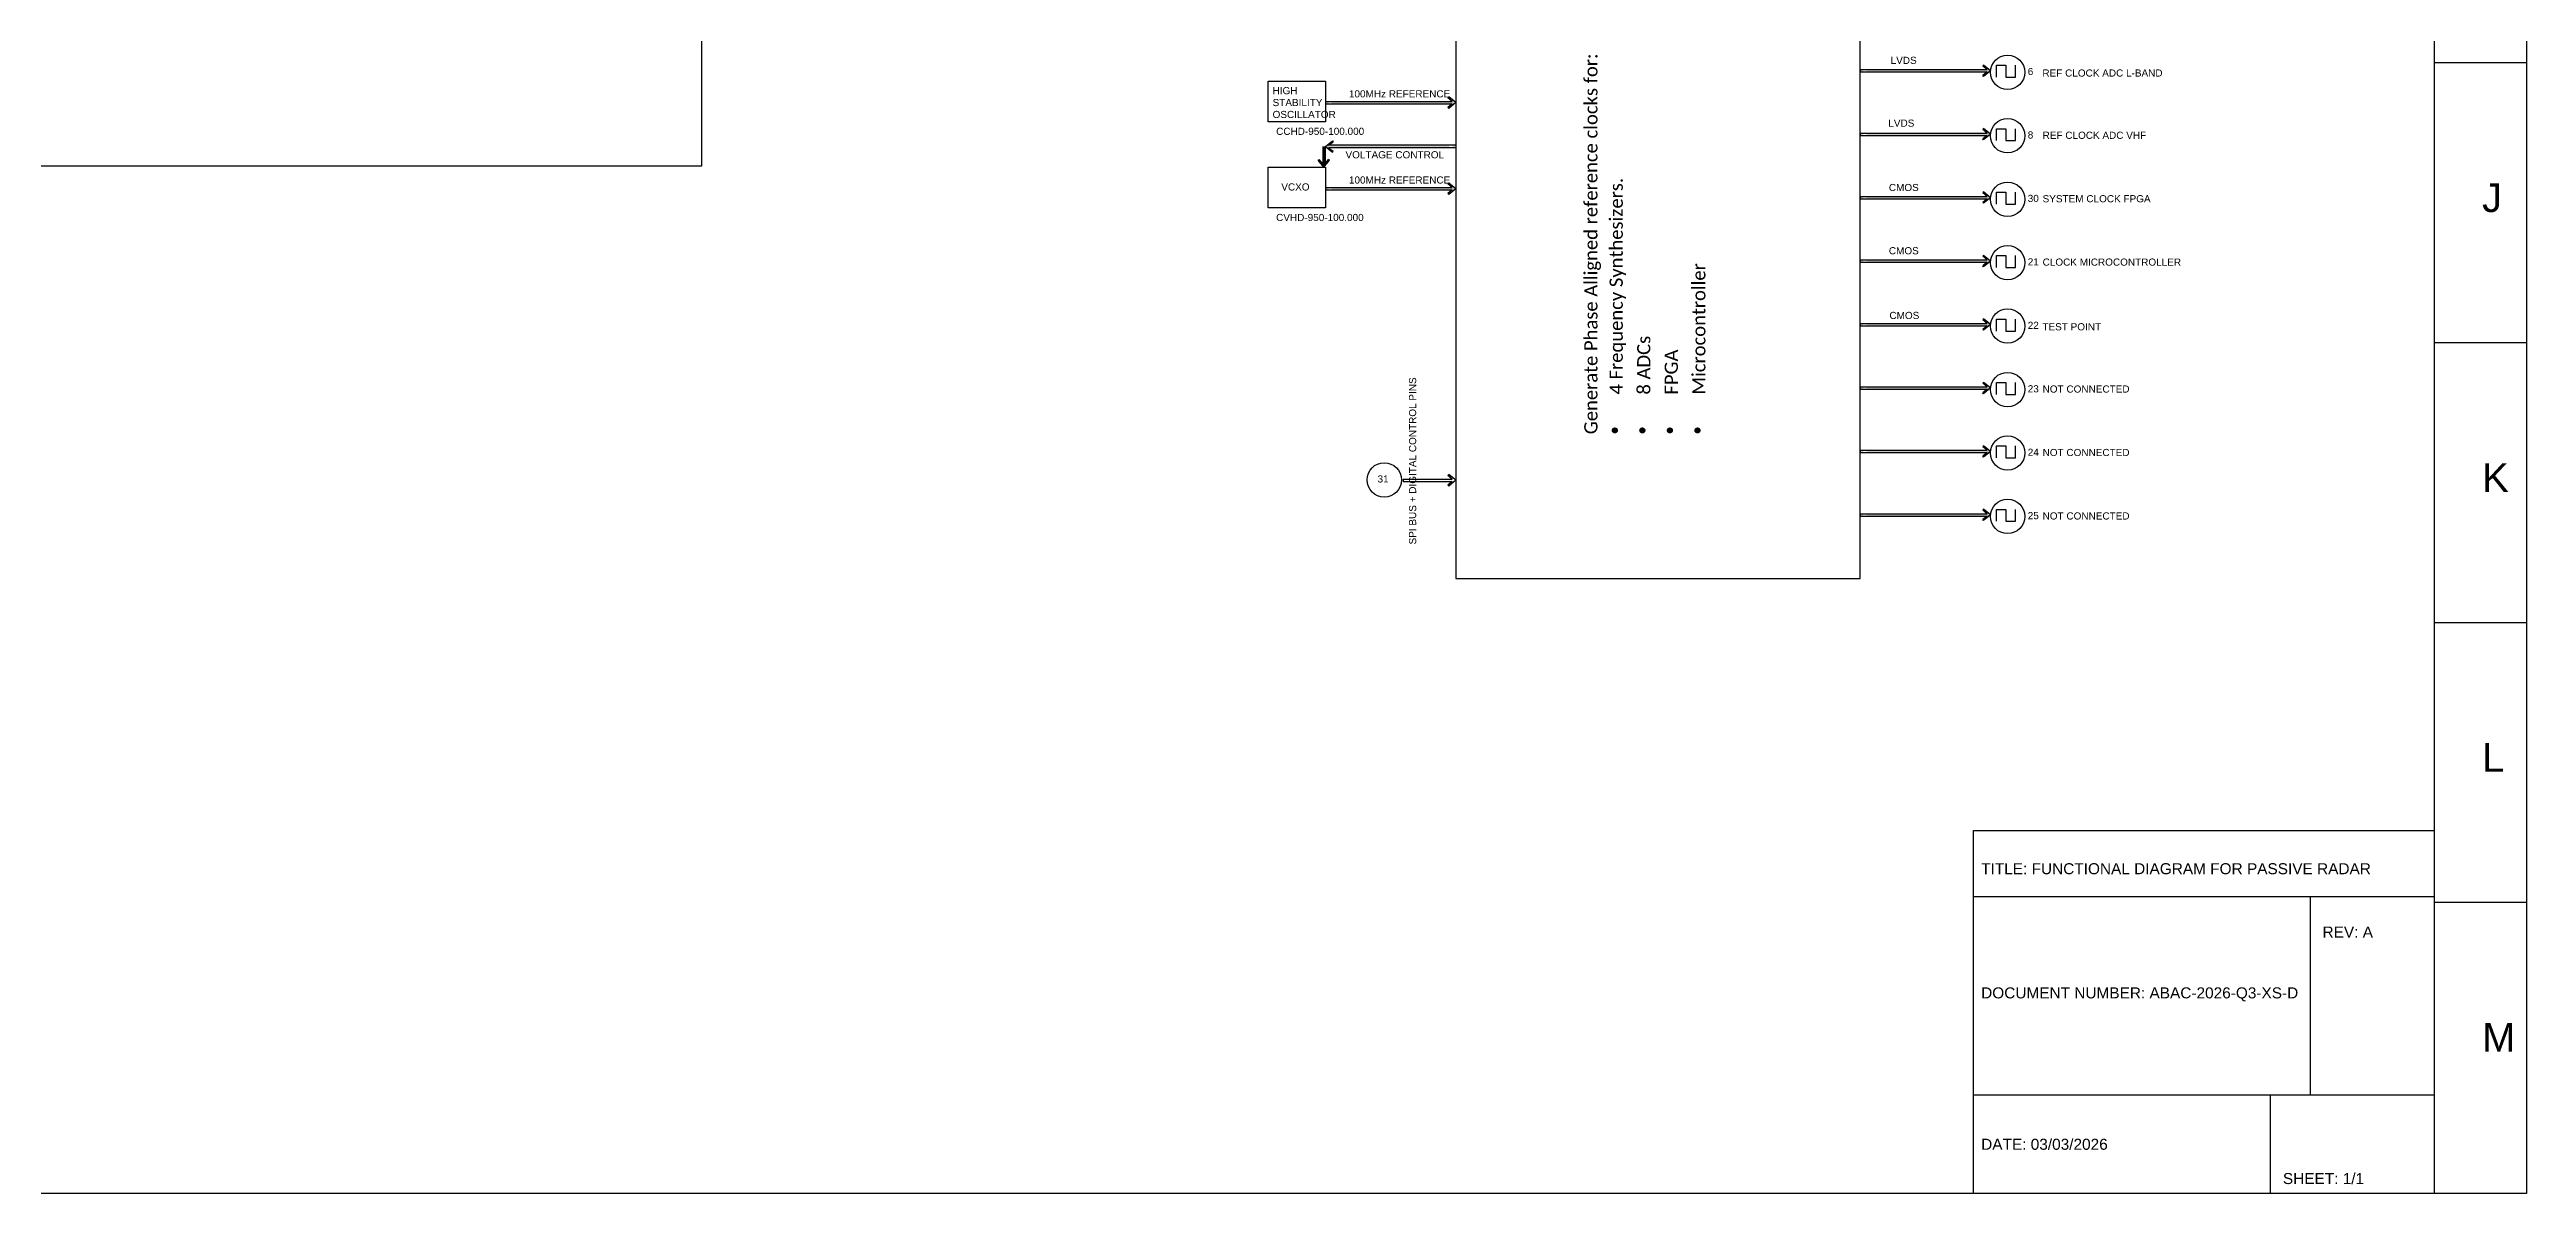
# Model space of a CAD drawing. Header units: millimetres. Extents: x 1966 to 5966, y 1587 to 4387.
# Drawn here: x 3717 to 5966, y 1587 to 2625 of the extents above; entities that cross this region are included whole.
import ezdxf

# ---------------------------------------------------------------- set-up
doc = ezdxf.new("R2010")
doc.units = ezdxf.units.MM
doc.layers.add('Part Number', color=10, linetype='Continuous')
doc.layers.add('Protocol', color=210, linetype='Continuous')
doc.styles.get("Standard").update_dxf_attribs({"font": 'arial.ttf'})

msp = doc.modelspace()

# ---------------------------------------------------------------- hatches: boundary and pattern name
h = msp.add_hatch(color=256)
h.dxf.hatch_style = 1
h.paths.add_polyline_path([(5476.1, 2605.1), (5472.1, 2601.9), (5472.8, 2601), (5479.2, 2606.2), (5472.8, 2611.4), (5472.1, 2610.5), (5476.1, 2607.3), (5374.7, 2607.3), (5372.6, 2605.1)])
edge = h.paths.add_edge_path()
edge.add_ellipse((5360.8, 2606.2), major_axis=(3.86, 7.85), ratio=0.636095, start_angle=279.8196, end_angle=294.9189, ccw=False)
edge.add_line((5366.3, 2605.1), (5372.6, 2605.1))
edge.add_line((5372.6, 2605.1), (5374.7, 2607.3))
edge.add_line((5374.7, 2607.3), (5366.9, 2607.3))
edge = h.paths.add_edge_path()
edge.add_line((5360.8, 2607.3), (5360.8, 2605.1))
edge.add_line((5360.8, 2605.1), (5363.3, 2605.1))
edge.add_ellipse((5360.8, 2606.2), major_axis=(1.93, 3.92), ratio=0.636095, start_angle=272.1348, end_angle=302.6038)
edge.add_line((5363.9, 2607.3), (5360.8, 2607.3))
h = msp.add_hatch(color=256)
h.dxf.hatch_style = 1
h.paths.add_polyline_path([(4990.5, 2576.2), (4986.5, 2573), (4987.2, 2572.1), (4993.6, 2577.3), (4987.2, 2582.5), (4986.5, 2581.6), (4990.5, 2578.4), (4889.1, 2578.4), (4887, 2576.2)])
edge = h.paths.add_edge_path()
edge.add_ellipse((4875.2, 2577.3), major_axis=(3.86, 7.85), ratio=0.636095, start_angle=279.8196, end_angle=294.9189, ccw=False)
edge.add_line((4880.7, 2576.2), (4887, 2576.2))
edge.add_line((4887, 2576.2), (4889.1, 2578.4))
edge.add_line((4889.1, 2578.4), (4881.3, 2578.4))
edge = h.paths.add_edge_path()
edge.add_line((4875.2, 2578.4), (4875.2, 2576.2))
edge.add_line((4875.2, 2576.2), (4877.7, 2576.2))
edge.add_ellipse((4875.2, 2577.3), major_axis=(1.93, 3.92), ratio=0.636095, start_angle=272.1348, end_angle=302.6038)
edge.add_line((4878.3, 2578.4), (4875.2, 2578.4))
h = msp.add_hatch(color=256)
h.dxf.hatch_style = 1
h.paths.add_polyline_path([(4878.2, 2536.4), (4882.3, 2533.2), (4881.6, 2532.3), (4875.2, 2537.5), (4881.6, 2542.7), (4882.3, 2541.8), (4878.2, 2538.6), (4979.6, 2538.6), (4981.8, 2536.4)])
edge = h.paths.add_edge_path()
edge.add_ellipse((4993.6, 2537.5), major_axis=(-3.86, 7.85), ratio=0.636095, start_angle=65.0811, end_angle=80.1804)
edge.add_line((4988, 2536.4), (4981.8, 2536.4))
edge.add_line((4981.8, 2536.4), (4979.6, 2538.6))
edge.add_line((4979.6, 2538.6), (4987.4, 2538.6))
edge = h.paths.add_edge_path()
edge.add_line((4993.6, 2538.6), (4993.6, 2536.4))
edge.add_line((4993.6, 2536.4), (4991, 2536.4))
edge.add_ellipse((4993.6, 2537.5), major_axis=(-1.93, 3.92), ratio=0.636095, start_angle=57.3962, end_angle=87.8652, ccw=False)
edge.add_line((4990.4, 2538.6), (4993.6, 2538.6))
h = msp.add_hatch(color=256)
h.dxf.hatch_style = 1
h.paths.add_polyline_path([(5476.1, 2547.5), (5472.1, 2544.3), (5472.8, 2543.5), (5479.2, 2548.6), (5472.8, 2553.8), (5472.1, 2553), (5476.1, 2549.7), (5374.7, 2549.7), (5372.6, 2547.5)])
edge = h.paths.add_edge_path()
edge.add_ellipse((5360.8, 2548.6), major_axis=(3.86, 7.85), ratio=0.636095, start_angle=279.8196, end_angle=294.9189, ccw=False)
edge.add_line((5366.3, 2547.5), (5372.6, 2547.5))
edge.add_line((5372.6, 2547.5), (5374.7, 2549.7))
edge.add_line((5374.7, 2549.7), (5366.9, 2549.7))
edge = h.paths.add_edge_path()
edge.add_line((5360.8, 2549.7), (5360.8, 2547.5))
edge.add_line((5360.8, 2547.5), (5363.3, 2547.5))
edge.add_ellipse((5360.8, 2548.6), major_axis=(1.93, 3.92), ratio=0.636095, start_angle=272.1348, end_angle=302.6038)
edge.add_line((5363.9, 2549.7), (5360.8, 2549.7))
h = msp.add_hatch(color=256)
h.dxf.hatch_style = 1
h.paths.add_polyline_path([(4990.5, 2498.1), (4986.5, 2494.8), (4987.2, 2494), (4993.6, 2499.1), (4987.2, 2504.3), (4986.5, 2503.5), (4990.5, 2500.2), (4889.1, 2500.2), (4887, 2498.1)])
edge = h.paths.add_edge_path()
edge.add_ellipse((4875.2, 2499.1), major_axis=(3.86, 7.85), ratio=0.636095, start_angle=279.8196, end_angle=294.9189, ccw=False)
edge.add_line((4880.7, 2498.1), (4887, 2498.1))
edge.add_line((4887, 2498.1), (4889.1, 2500.2))
edge.add_line((4889.1, 2500.2), (4881.3, 2500.2))
edge = h.paths.add_edge_path()
edge.add_line((4875.2, 2500.2), (4875.2, 2498.1))
edge.add_line((4875.2, 2498.1), (4877.7, 2498.1))
edge.add_ellipse((4875.2, 2499.1), major_axis=(1.93, 3.92), ratio=0.636095, start_angle=272.1348, end_angle=302.6038)
edge.add_line((4878.3, 2500.2), (4875.2, 2500.2))
h = msp.add_hatch(color=256)
h.dxf.hatch_style = 1
h.paths.add_polyline_path([(5476.1, 2490), (5472.1, 2486.7), (5472.8, 2485.9), (5479.2, 2491), (5472.8, 2496.2), (5472.1, 2495.4), (5476.1, 2492.1), (5374.7, 2492.1), (5372.6, 2490)])
edge = h.paths.add_edge_path()
edge.add_ellipse((5360.8, 2491), major_axis=(3.86, 7.85), ratio=0.636095, start_angle=279.8196, end_angle=294.9189, ccw=False)
edge.add_line((5366.3, 2490), (5372.6, 2490))
edge.add_line((5372.6, 2490), (5374.7, 2492.1))
edge.add_line((5374.7, 2492.1), (5366.9, 2492.1))
edge = h.paths.add_edge_path()
edge.add_line((5360.8, 2492.1), (5360.8, 2490))
edge.add_line((5360.8, 2490), (5363.3, 2490))
edge.add_ellipse((5360.8, 2491), major_axis=(1.93, 3.92), ratio=0.636095, start_angle=272.1348, end_angle=302.6038)
edge.add_line((5363.9, 2492.1), (5360.8, 2492.1))
h = msp.add_hatch(color=256)
h.dxf.hatch_style = 1
h.paths.add_polyline_path([(5476.1, 2432.4), (5472.1, 2429.1), (5472.8, 2428.3), (5479.2, 2433.5), (5472.8, 2438.6), (5472.1, 2437.8), (5476.1, 2434.5), (5374.7, 2434.5), (5372.6, 2432.4)])
edge = h.paths.add_edge_path()
edge.add_ellipse((5360.8, 2433.5), major_axis=(3.86, 7.85), ratio=0.636095, start_angle=279.8196, end_angle=294.9189, ccw=False)
edge.add_line((5366.3, 2432.4), (5372.6, 2432.4))
edge.add_line((5372.6, 2432.4), (5374.7, 2434.5))
edge.add_line((5374.7, 2434.5), (5366.9, 2434.5))
edge = h.paths.add_edge_path()
edge.add_line((5360.8, 2434.5), (5360.8, 2432.4))
edge.add_line((5360.8, 2432.4), (5363.3, 2432.4))
edge.add_ellipse((5360.8, 2433.5), major_axis=(1.93, 3.92), ratio=0.636095, start_angle=272.1348, end_angle=302.6038)
edge.add_line((5363.9, 2434.5), (5360.8, 2434.5))
h = msp.add_hatch(color=256)
h.dxf.hatch_style = 1
h.paths.add_polyline_path([(5476.1, 2374.8), (5472.1, 2371.5), (5472.8, 2370.7), (5479.2, 2375.9), (5472.8, 2381), (5472.1, 2380.2), (5476.1, 2376.9), (5374.7, 2376.9), (5372.6, 2374.8)])
edge = h.paths.add_edge_path()
edge.add_ellipse((5360.8, 2375.9), major_axis=(3.86, 7.85), ratio=0.636095, start_angle=279.8196, end_angle=294.9189, ccw=False)
edge.add_line((5366.3, 2374.8), (5372.6, 2374.8))
edge.add_line((5372.6, 2374.8), (5374.7, 2376.9))
edge.add_line((5374.7, 2376.9), (5366.9, 2376.9))
edge = h.paths.add_edge_path()
edge.add_line((5360.8, 2376.9), (5360.8, 2374.8))
edge.add_line((5360.8, 2374.8), (5363.3, 2374.8))
edge.add_ellipse((5360.8, 2375.9), major_axis=(1.93, 3.92), ratio=0.636095, start_angle=272.1348, end_angle=302.6038)
edge.add_line((5363.9, 2376.9), (5360.8, 2376.9))
h = msp.add_hatch(color=256)
h.dxf.hatch_style = 1
h.paths.add_polyline_path([(5476.1, 2317.2), (5472.1, 2314), (5472.8, 2313.1), (5479.2, 2318.3), (5472.8, 2323.4), (5472.1, 2322.6), (5476.1, 2319.4), (5374.7, 2319.4), (5372.6, 2317.2)])
edge = h.paths.add_edge_path()
edge.add_ellipse((5360.8, 2318.3), major_axis=(3.86, 7.85), ratio=0.636095, start_angle=279.8196, end_angle=294.9189, ccw=False)
edge.add_line((5366.3, 2317.2), (5372.6, 2317.2))
edge.add_line((5372.6, 2317.2), (5374.7, 2319.4))
edge.add_line((5374.7, 2319.4), (5366.9, 2319.4))
edge = h.paths.add_edge_path()
edge.add_line((5360.8, 2319.4), (5360.8, 2317.2))
edge.add_line((5360.8, 2317.2), (5363.3, 2317.2))
edge.add_ellipse((5360.8, 2318.3), major_axis=(1.93, 3.92), ratio=0.636095, start_angle=272.1348, end_angle=302.6038)
edge.add_line((5363.9, 2319.4), (5360.8, 2319.4))
h = msp.add_hatch(color=256)
h.dxf.hatch_style = 1
h.paths.add_polyline_path([(5476.1, 2259.6), (5472.1, 2256.4), (5472.8, 2255.5), (5479.2, 2260.7), (5472.8, 2265.9), (5472.1, 2265), (5476.1, 2261.8), (5374.7, 2261.8), (5372.6, 2259.6)])
edge = h.paths.add_edge_path()
edge.add_ellipse((5360.8, 2260.7), major_axis=(3.86, 7.85), ratio=0.636095, start_angle=279.8196, end_angle=294.9189, ccw=False)
edge.add_line((5366.3, 2259.6), (5372.6, 2259.6))
edge.add_line((5372.6, 2259.6), (5374.7, 2261.8))
edge.add_line((5374.7, 2261.8), (5366.9, 2261.8))
edge = h.paths.add_edge_path()
edge.add_line((5360.8, 2261.8), (5360.8, 2259.6))
edge.add_line((5360.8, 2259.6), (5363.3, 2259.6))
edge.add_ellipse((5360.8, 2260.7), major_axis=(1.93, 3.92), ratio=0.636095, start_angle=272.1348, end_angle=302.6038)
edge.add_line((5363.9, 2261.8), (5360.8, 2261.8))
h = msp.add_hatch(color=256)
h.dxf.hatch_style = 1
h.paths.add_polyline_path([(5476.1, 2202), (5472.1, 2198.8), (5472.8, 2197.9), (5479.2, 2203.1), (5472.8, 2208.3), (5472.1, 2207.4), (5476.1, 2204.2), (5374.7, 2204.2), (5372.6, 2202)])
edge = h.paths.add_edge_path()
edge.add_ellipse((5360.8, 2203.1), major_axis=(3.86, 7.85), ratio=0.636095, start_angle=279.8196, end_angle=294.9189, ccw=False)
edge.add_line((5366.3, 2202), (5372.6, 2202))
edge.add_line((5372.6, 2202), (5374.7, 2204.2))
edge.add_line((5374.7, 2204.2), (5366.9, 2204.2))
edge = h.paths.add_edge_path()
edge.add_line((5360.8, 2204.2), (5360.8, 2202))
edge.add_line((5360.8, 2202), (5363.3, 2202))
edge.add_ellipse((5360.8, 2203.1), major_axis=(1.93, 3.92), ratio=0.636095, start_angle=272.1348, end_angle=302.6038)
edge.add_line((5363.9, 2204.2), (5360.8, 2204.2))
at = {"layer": 'Protocol'}
h = msp.add_hatch(color=0, dxfattribs=at)
h.dxf.hatch_style = 1
h.paths.add_polyline_path([(4873.8, 2518.7), (4868.7, 2525.1), (4869.5, 2525.8), (4872.8, 2521.8), (4872.8, 2537.5), (4874.9, 2537.5), (4874.9, 2521.8), (4878.2, 2525.8), (4879, 2525.1)])

# ---------------------------------------------------------------- linework, layer by layer
at = {"color": 0}
for p, q in [((4308.6, 3858.7), (4308.6, 2519.5)), ((4308.6, 2519.5), (3660.6, 2519.5))]:
    msp.add_line(p, q, dxfattribs=at)
for p, q in [((5472.8, 2611.4), (5472.1, 2610.5)), ((5476.1, 2607.3), (5472.1, 2610.5)), ((5479.2, 2606.2), (5472.8, 2611.4)), ((5484.5, 2600.4), (5484.5, 2611.2)), ((5484.5, 2611.2), (5493.2, 2611.2)), ((5493.2, 2611.2), (5493.2, 2600.4)), ((5501.8, 2600.4), (5501.8, 2611.2)), ((4823.3, 2596.8), (4875.2, 2596.8)), ((4823.3, 2560), (4823.3, 2596.8)), ((4875.2, 2596.8), (4875.2, 2560)), ((5360.8, 2607.3), (5476.1, 2607.3)), ((5360.8, 2607.3), (5360.8, 2605.1)), ((5360.8, 2605.1), (5476.1, 2605.1)), ((5476.1, 2605.1), (5472.1, 2601.9)), ((5472.8, 2601), (5472.1, 2601.9)), ((5479.2, 2606.2), (5472.8, 2601)), ((5493.2, 2600.4), (5501.8, 2600.4)), ((4875.2, 2578.4), (4990.5, 2578.4)), ((4875.2, 2578.4), (4875.2, 2576.2)), ((4875.2, 2576.2), (4990.5, 2576.2)), ((4987.2, 2582.5), (4986.5, 2581.6)), ((4990.5, 2578.4), (4986.5, 2581.6)), ((4990.5, 2576.2), (4986.5, 2573)), ((4987.2, 2572.1), (4986.5, 2573)), ((4993.6, 2577.3), (4987.2, 2582.5)), ((4993.6, 2577.3), (4987.2, 2572.1)), ((4875.2, 2560), (4823.3, 2560)), ((4875.2, 2537.5), (4881.6, 2542.7)), ((4878.2, 2538.6), (4882.3, 2541.8)), ((4881.6, 2542.7), (4882.3, 2541.8)), ((5360.8, 2549.7), (5476.1, 2549.7)), ((5360.8, 2549.7), (5360.8, 2547.5)), ((5360.8, 2547.5), (5476.1, 2547.5)), ((5472.8, 2553.8), (5472.1, 2553)), ((5476.1, 2549.7), (5472.1, 2553)), ((5476.1, 2547.5), (5472.1, 2544.3)), ((5472.8, 2543.5), (5472.1, 2544.3)), ((5479.2, 2548.6), (5472.8, 2553.8)), ((5479.2, 2548.6), (5472.8, 2543.5)), ((5484.5, 2542.8), (5484.5, 2553.6)), ((5484.5, 2553.6), (5493.2, 2553.6)), ((5493.2, 2553.6), (5493.2, 2542.8)), ((5493.2, 2542.8), (5501.8, 2542.8)), ((5501.8, 2542.8), (5501.8, 2553.6)), ((4868.7, 2525.1), (4869.5, 2525.8)), ((4873.8, 2518.7), (4868.7, 2525.1)), ((4872.8, 2521.8), (4869.5, 2525.8)), ((4872.8, 2537.5), (4872.8, 2521.8)), ((4873.8, 2518.7), (4879, 2525.1)), ((4874.9, 2537.5), (4874.9, 2521.8)), ((4874.9, 2521.8), (4878.2, 2525.8)), ((4875.2, 2537.5), (4881.6, 2532.3)), ((4993.6, 2538.6), (4878.2, 2538.6)), ((4993.6, 2536.4), (4878.2, 2536.4)), ((4878.2, 2536.4), (4882.3, 2533.2)), ((4879, 2525.1), (4878.2, 2525.8)), ((4881.6, 2532.3), (4882.3, 2533.2)), ((4993.6, 2538.6), (4993.6, 2536.4)), ((4823.3, 2518.6), (4875.2, 2518.6)), ((4823.3, 2481.9), (4823.3, 2518.6)), ((4875.2, 2518.6), (4875.2, 2481.9)), ((4875.2, 2500.2), (4990.5, 2500.2)), ((4875.2, 2500.2), (4875.2, 2498.1)), ((4875.2, 2498.1), (4990.5, 2498.1)), ((4987.2, 2504.3), (4986.5, 2503.5)), ((4990.5, 2500.2), (4986.5, 2503.5)), ((4990.5, 2498.1), (4986.5, 2494.8)), ((4993.6, 2499.1), (4987.2, 2504.3)), ((4993.6, 2499.1), (4987.2, 2494)), ((4875.2, 2481.9), (4823.3, 2481.9)), ((4987.2, 2494), (4986.5, 2494.8)), ((5360.8, 2492.1), (5476.1, 2492.1)), ((5360.8, 2492.1), (5360.8, 2490)), ((5360.8, 2490), (5476.1, 2490)), ((5472.8, 2496.2), (5472.1, 2495.4)), ((5476.1, 2492.1), (5472.1, 2495.4)), ((5476.1, 2490), (5472.1, 2486.7)), ((5472.8, 2485.9), (5472.1, 2486.7)), ((5479.2, 2491), (5472.8, 2496.2)), ((5479.2, 2491), (5472.8, 2485.9)), ((5484.5, 2485.2), (5484.5, 2496)), ((5484.5, 2496), (5493.2, 2496)), ((5493.2, 2496), (5493.2, 2485.2)), ((5493.2, 2485.2), (5501.8, 2485.2)), ((5501.8, 2485.2), (5501.8, 2496)), ((5360.8, 2434.5), (5476.1, 2434.5)), ((5360.8, 2434.5), (5360.8, 2432.4)), ((5360.8, 2432.4), (5476.1, 2432.4)), ((5472.8, 2438.6), (5472.1, 2437.8)), ((5476.1, 2434.5), (5472.1, 2437.8)), ((5476.1, 2432.4), (5472.1, 2429.1)), ((5472.8, 2428.3), (5472.1, 2429.1)), ((5479.2, 2433.5), (5472.8, 2438.6)), ((5479.2, 2433.5), (5472.8, 2428.3)), ((5484.5, 2427.6), (5484.5, 2438.4)), ((5484.5, 2438.4), (5493.2, 2438.4)), ((5493.2, 2438.4), (5493.2, 2427.6)), ((5501.8, 2427.6), (5501.8, 2438.4)), ((5493.2, 2427.6), (5501.8, 2427.6)), ((5360.8, 2376.9), (5476.1, 2376.9)), ((5360.8, 2376.9), (5360.8, 2374.8)), ((5360.8, 2374.8), (5476.1, 2374.8)), ((5472.8, 2381), (5472.1, 2380.2)), ((5476.1, 2376.9), (5472.1, 2380.2)), ((5476.1, 2374.8), (5472.1, 2371.5)), ((5472.8, 2370.7), (5472.1, 2371.5)), ((5479.2, 2375.9), (5472.8, 2381)), ((5479.2, 2375.9), (5472.8, 2370.7)), ((5484.5, 2370), (5484.5, 2380.8)), ((5484.5, 2380.8), (5493.2, 2380.8)), ((5493.2, 2380.8), (5493.2, 2370)), ((5493.2, 2370), (5501.8, 2370)), ((5501.8, 2370), (5501.8, 2380.8)), ((5360.8, 2319.4), (5476.1, 2319.4)), ((5360.8, 2319.4), (5360.8, 2317.2)), ((5360.8, 2317.2), (5476.1, 2317.2)), ((5472.8, 2323.4), (5472.1, 2322.6)), ((5476.1, 2319.4), (5472.1, 2322.6)), ((5476.1, 2317.2), (5472.1, 2314)), ((5479.2, 2318.3), (5472.8, 2323.4)), ((5479.2, 2318.3), (5472.8, 2313.1)), ((5484.5, 2312.4), (5484.5, 2323.2)), ((5484.5, 2323.2), (5493.2, 2323.2)), ((5493.2, 2323.2), (5493.2, 2312.4)), ((5501.8, 2312.4), (5501.8, 2323.2)), ((5472.8, 2313.1), (5472.1, 2314)), ((5493.2, 2312.4), (5501.8, 2312.4)), ((5360.8, 2261.8), (5476.1, 2261.8)), ((5360.8, 2261.8), (5360.8, 2259.6)), ((5360.8, 2259.6), (5476.1, 2259.6)), ((5472.8, 2265.9), (5472.1, 2265)), ((5476.1, 2261.8), (5472.1, 2265)), ((5476.1, 2259.6), (5472.1, 2256.4)), ((5472.8, 2255.5), (5472.1, 2256.4)), ((5479.2, 2260.7), (5472.8, 2265.9)), ((5479.2, 2260.7), (5472.8, 2255.5)), ((5484.5, 2254.9), (5484.5, 2265.7)), ((5484.5, 2265.7), (5493.2, 2265.7)), ((5493.2, 2265.7), (5493.2, 2254.9)), ((5493.2, 2254.9), (5501.8, 2254.9)), ((5501.8, 2254.9), (5501.8, 2265.7)), ((4945.8, 2235.6), (4990.5, 2235.6)), ((4945.8, 2235.6), (4945.8, 2233.4)), ((4945.8, 2233.4), (4990.5, 2233.4)), ((4987.2, 2239.7), (4986.5, 2238.8)), ((4990.5, 2235.6), (4986.5, 2238.8)), ((4990.5, 2233.4), (4986.5, 2230.2)), ((4987.2, 2229.3), (4986.5, 2230.2)), ((4993.6, 2234.5), (4987.2, 2239.7)), ((4993.6, 2234.5), (4987.2, 2229.3)), ((5360.8, 2204.2), (5476.1, 2204.2)), ((5360.8, 2204.2), (5360.8, 2202)), ((5472.8, 2208.3), (5472.1, 2207.4)), ((5476.1, 2204.2), (5472.1, 2207.4)), ((5479.2, 2203.1), (5472.8, 2208.3)), ((5484.5, 2197.3), (5484.5, 2208.1)), ((5484.5, 2208.1), (5493.2, 2208.1)), ((5493.2, 2208.1), (5493.2, 2197.3)), ((5501.8, 2197.3), (5501.8, 2208.1)), ((5360.8, 2202), (5476.1, 2202)), ((5476.1, 2202), (5472.1, 2198.8)), ((5472.8, 2197.9), (5472.1, 2198.8)), ((5479.2, 2203.1), (5472.8, 2197.9)), ((5493.2, 2197.3), (5501.8, 2197.3))]:
    msp.add_line(p, q)
for centre in [(5494.7, 2604.8), (5494.7, 2547.2), (5494.7, 2489.6), (5494.7, 2432), (5494.7, 2374.5), (5494.7, 2316.9), (5494.7, 2259.3), (4928.7, 2234.9), (5494.7, 2201.7)]:
    msp.add_circle(centre, 15.6)
at = {"layer": 'Protocol', "color": 7}
for p, q in [((5965.9, 4387.3), (5965.9, 1587.3)), ((5882, 4303.4), (5882, 1587.3)), ((5965.9, 2613.3), (5882, 2613.3)), ((5965.9, 2359.3), (5882, 2359.3)), ((5965.9, 2105.3), (5882, 2105.3)), ((5463.8, 1587.3), (5463.8, 1916.7)), ((5463.8, 1916.7), (5882, 1916.7)), ((5463.8, 1856.7), (5882, 1856.7)), ((5769.5, 1856.7), (5769.5, 1676.7)), ((5965.9, 1851.3), (5882, 1851.3)), ((5463.8, 1676.7), (5882, 1676.7)), ((5733.5, 1587.3), (5733.5, 1676.7)), ((5965.9, 1587.3), (1965.9, 1587.3))]:
    msp.add_line(p, q, dxfattribs=at)
at = {"layer": 'Protocol', "color": 0}
for p, q in [((4993.6, 3009.3), (4993.6, 2145.3)), ((5360.8, 2145.3), (5360.8, 3009.3)), ((4993.6, 2145.3), (5360.8, 2145.3))]:
    msp.add_line(p, q, dxfattribs=at)

# ---------------------------------------------------------------- texts
at = {"char_height": 6.48, "attachment_point": 1}
for s, width, insert in [('HIGH \\PSTABILITY \\POSCILLATOR', 679.412, (4827.3, 2591.4)), ('6', 463.566, (5513, 2608.8)), ('8', 463.566, (5513, 2551.2)), ('VCXO', 679.412, (4835.2, 2504)), ('30', 463.566, (5513, 2493.6)), ('21', 463.566, (5513, 2436)), ('22', 463.566, (5513, 2378.4)), ('23', 463.566, (5513, 2320.8)), ('24', 463.566, (5513, 2263.2)), ('31', 463.566, (4922.6, 2239)), ('25', 463.566, (5513, 2205.7))]:
    msp.add_mtext_dynamic_manual_height_columns(s, width=width, gutter_width=12.5, heights=[0], dxfattribs=dict(at, insert=insert))
at = {"color": 0, "char_height": 6.48, "attachment_point": 1}
for s, insert in [('REF CLOCK ADC L-BAND', (5526.3, 2607.4)), ('REF CLOCK ADC VHF', (5526.5, 2550.9)), ('SYSTEM CLOCK FPGA', (5526.5, 2493.3)), ('CLOCK MICROCONTROLLER', (5526.5, 2435.8)), ('TEST POINT', (5526.3, 2377.1)), ('NOT CONNECTED', (5526.5, 2320.6)), ('NOT CONNECTED', (5526.5, 2263)), ('NOT CONNECTED', (5526.5, 2205.4))]:
    msp.add_mtext_dynamic_manual_height_columns(s, width=685.715, gutter_width=12.5, heights=[0], dxfattribs=dict(at, insert=insert))
at = {"layer": 'Part Number', "char_height": 6.48, "attachment_point": 1}
for s, insert in [('CCHD-950-100.000', (4830.5, 2554.5)), ('CVHD-950-100.000', (4830.5, 2476.3))]:
    msp.add_mtext_dynamic_manual_height_columns(s, width=798.065, gutter_width=12.5, heights=[0], dxfattribs=dict(at, insert=insert))
at = {"layer": 'Protocol', "color": 7, "insert": (5110.3, 2276.3), "char_height": 12, "attachment_point": 1, "rotation": 90}
msp.add_mtext_dynamic_manual_height_columns('{\\fCalibri|b0|i0|c0|p34;\\C0;Generate Phase Alligned reference clocks for:\\H1.3269x; \\H0.75362x;\\P\\pt36;\\fSymbol|b0|i0|c2|p18;\\H1.25x;·^I\\fCalibri|b0|i0|c0|p34;\\H0.8x;4 Frequency Synthesizers.\\H1.5577x; \\H0.64197x;\\P\\fSymbol|b0|i0|c2|p18;\\H1.25x;·^I\\fCalibri|b0|i0|c0|p34;\\H0.8x;8 ADCs\\H1.5641x; \\H0.63934x;\\P\\fSymbol|b0|i0|c2|p18;\\H1.25x;·^I\\fCalibri|b0|i0|c0|p34;\\H0.8x;FPGA\\H1.562x; \\H0.64022x;\\P\\fSymbol|b0|i0|c2|p18;\\H1.25x;·^I\\fCalibri|b0|i0|c0|p34;\\H0.8x;Microcontroller\\H1.5627x; }', width=1428.086, gutter_width=12.5, heights=[0], dxfattribs=at)
at = {"layer": 'Protocol', "char_height": 6.48, "attachment_point": 1}
for s, insert in [('LVDS', (5388.5, 2618.9)), ('100MHz REFERENCE', (4896.6, 2588.5)), ('LVDS', (5386.4, 2561.9)), ('VOLTAGE CONTROL', (4893.5, 2533.2)), ('100MHz REFERENCE', (4896.6, 2510.3)), ('CMOS', (5386.9, 2503.5)), ('CMOS', (5386.9, 2446.1)), ('CMOS', (5387.4, 2387.4))]:
    msp.add_mtext_dynamic_manual_height_columns(s, width=758.944, gutter_width=12.5, heights=[0], dxfattribs=dict(at, insert=insert))
at = {"layer": 'Protocol', "color": 7, "attachment_point": 1}
for s, width, insert, char_height in [('J', 323.676, (5925.6, 2504), 26), ('K', 323.676, (5925.6, 2250), 26), ('L', 323.676, (5925.6, 1996), 26), ('TITLE: FUNCTIONAL DIAGRAM FOR PASSIVE RADAR', 388.255, (5470.7, 1887), 10), ('REV: A', 388.255, (5780.7, 1829.5), 10), ('DOCUMENT NUMBER: ABAC-2026-Q3-XS-D', 388.255, (5470.7, 1774.3), 10), ('M', 323.676, (5925.6, 1742), 26), ('\\A1;DATE: 03/03/2026', 388.255, (5470.7, 1636.9), 10), ('SHEET: 1/1', 388.255, (5744.7, 1605.8), 10)]:
    msp.add_mtext_dynamic_manual_height_columns(s, width=width, gutter_width=12.5, heights=[0], dxfattribs=dict(at, insert=insert, char_height=char_height))
at = {"layer": 'Protocol', "insert": (4951.2, 2176.3), "char_height": 6.48, "attachment_point": 1, "rotation": 90}
msp.add_mtext_dynamic_manual_height_columns('SPI BUS + DIGITAL CONTROL PINS', width=700.886, gutter_width=12.5, heights=[0], dxfattribs=at)

doc.saveas('drawing.dxf')
